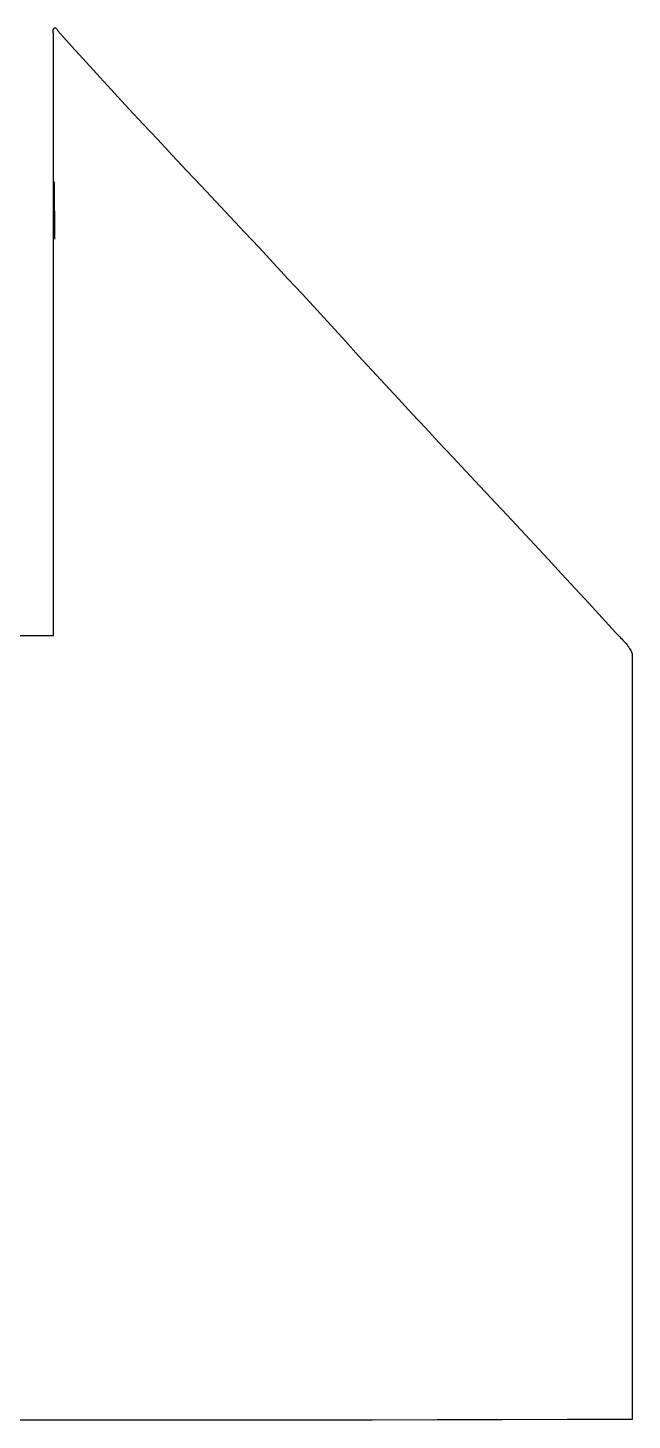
# Model space of a CAD drawing. Header units: metres. Extents: x -185 to 1201, y -340 to 309.
# Drawn here: x 886.82 to 894.47, y 55.45 to 73.08 of the extents above; entities that cross this region are included whole.
import ezdxf

# ---------------------------------------------------------------- set-up
doc = ezdxf.new("R2010")
doc.units = ezdxf.units.M

msp = doc.modelspace()

# ---------------------------------------------------------------- linework, layer by layer
for p, q in [((887.141, 73.0445), (887.142, 73.0532)), ((887.142, 73.0347), (887.141, 73.0445)), ((887.142, 73.0532), (887.143, 73.0607)), ((887.143, 73.0237), (887.142, 73.0347)), ((887.143, 73.0607), (887.145, 73.0672)), ((887.144, 73.0115), (887.143, 73.0237)), ((887.144, 65.3885), (887.144, 73.0115)), ((887.145, 73.0672), (887.147, 73.0725)), ((887.147, 73.0725), (887.15, 73.0767)), ((887.15, 73.0767), (887.153, 73.0799)), ((887.153, 73.0799), (887.157, 73.082)), ((887.157, 73.082), (887.161, 73.083)), ((887.161, 73.083), (887.165, 73.083)), ((887.165, 73.083), (887.169, 73.0819)), ((887.169, 73.0819), (887.174, 73.0799)), ((887.174, 73.0799), (887.178, 73.0768)), ((887.178, 73.0768), (887.183, 73.0728)), ((887.183, 73.0728), (887.188, 73.0677)), ((887.188, 73.0677), (887.192, 73.0617)), ((887.192, 73.0617), (887.197, 73.0548)), ((887.197, 73.0548), (887.201, 73.0469)), ((887.201, 73.0469), (887.379, 72.8479)), ((887.379, 72.8479), (887.558, 72.6497)), ((887.558, 72.6497), (887.738, 72.4522)), ((887.738, 72.4522), (887.918, 72.2553)), ((887.918, 72.2553), (888.1, 72.0588)), ((888.1, 72.0588), (888.281, 71.8628)), ((888.281, 71.8628), (888.464, 71.6671)), ((888.464, 71.6671), (888.646, 71.4717)), ((888.646, 71.4717), (888.83, 71.2764)), ((888.83, 71.2764), (889.013, 71.0811)), ((887.156, 70.7695), (887.155, 71.1323)), ((887.155, 71.1323), (887.156, 70.4063)), ((889.013, 71.0811), (889.38, 70.6905)), ((887.156, 70.4063), (887.156, 70.7695)), ((889.38, 70.6905), (889.564, 70.4949)), ((889.564, 70.4949), (889.747, 70.299)), ((889.747, 70.299), (889.93, 70.1028)), ((889.93, 70.1028), (890.114, 69.9061)), ((890.114, 69.9061), (890.296, 69.7089)), ((890.296, 69.7089), (890.479, 69.511)), ((890.479, 69.511), (890.661, 69.3125)), ((890.661, 69.3125), (890.842, 69.1131)), ((890.842, 69.1131), (891.008, 68.9308)), ((891.008, 68.9308), (891.176, 68.7484)), ((891.176, 68.7484), (891.344, 68.5656)), ((891.344, 68.5656), (891.513, 68.3826)), ((891.513, 68.3826), (891.683, 68.1994)), ((891.683, 68.1994), (891.854, 68.0158)), ((891.854, 68.0158), (892.025, 67.8321)), ((892.025, 67.8321), (892.197, 67.6481)), ((892.197, 67.6481), (892.369, 67.4639)), ((892.369, 67.4639), (892.542, 67.2795)), ((892.542, 67.2795), (892.888, 66.91)), ((892.888, 66.91), (893.061, 66.7249)), ((893.061, 66.7249), (893.234, 66.5396)), ((893.234, 66.5396), (893.406, 66.3541)), ((893.406, 66.3541), (893.578, 66.1684)), ((893.578, 66.1684), (893.75, 65.9826)), ((893.75, 65.9826), (893.921, 65.7965)), ((893.921, 65.7965), (894.092, 65.6103)), ((894.092, 65.6103), (894.262, 65.4239)), ((894.262, 65.4239), (894.312, 65.3727)), ((877.64, 65.3885), (887.144, 65.3885)), ((894.312, 65.3727), (894.325, 65.3586)), ((894.325, 65.3586), (894.339, 65.344)), ((894.339, 65.344), (894.353, 65.3291)), ((894.353, 65.3291), (894.367, 65.314)), ((894.367, 65.314), (894.381, 65.2987)), ((894.381, 65.2987), (894.394, 65.2834)), ((894.394, 65.2834), (894.406, 65.2681)), ((894.406, 65.2681), (894.418, 65.2529)), ((894.418, 65.2529), (894.429, 65.2379)), ((894.429, 65.2379), (894.439, 65.2231)), ((894.439, 65.2231), (894.448, 65.2087)), ((894.448, 65.2087), (894.456, 65.1947)), ((894.456, 65.1947), (894.462, 65.1813)), ((894.462, 65.1813), (894.467, 65.1684)), ((894.467, 65.1684), (894.47, 65.1561)), ((894.47, 65.1561), (894.471, 65.1447)), ((894.471, 65.1447), (894.471, 55.458)), ((887.061, 55.4489), (886.236, 55.4493)), ((887.885, 55.4487), (887.061, 55.4489)), ((888.709, 55.4486), (887.885, 55.4487)), ((889.533, 55.4488), (888.709, 55.4486)), ((890.357, 55.4493), (889.533, 55.4488)), ((891.181, 55.4502), (890.357, 55.4493)), ((892.004, 55.4514), (891.181, 55.4502)), ((892.827, 55.4531), (892.004, 55.4514)), ((893.649, 55.4553), (892.827, 55.4531)), ((894.471, 55.458), (893.649, 55.4553))]:
    msp.add_line(p, q)

doc.saveas('drawing.dxf')
